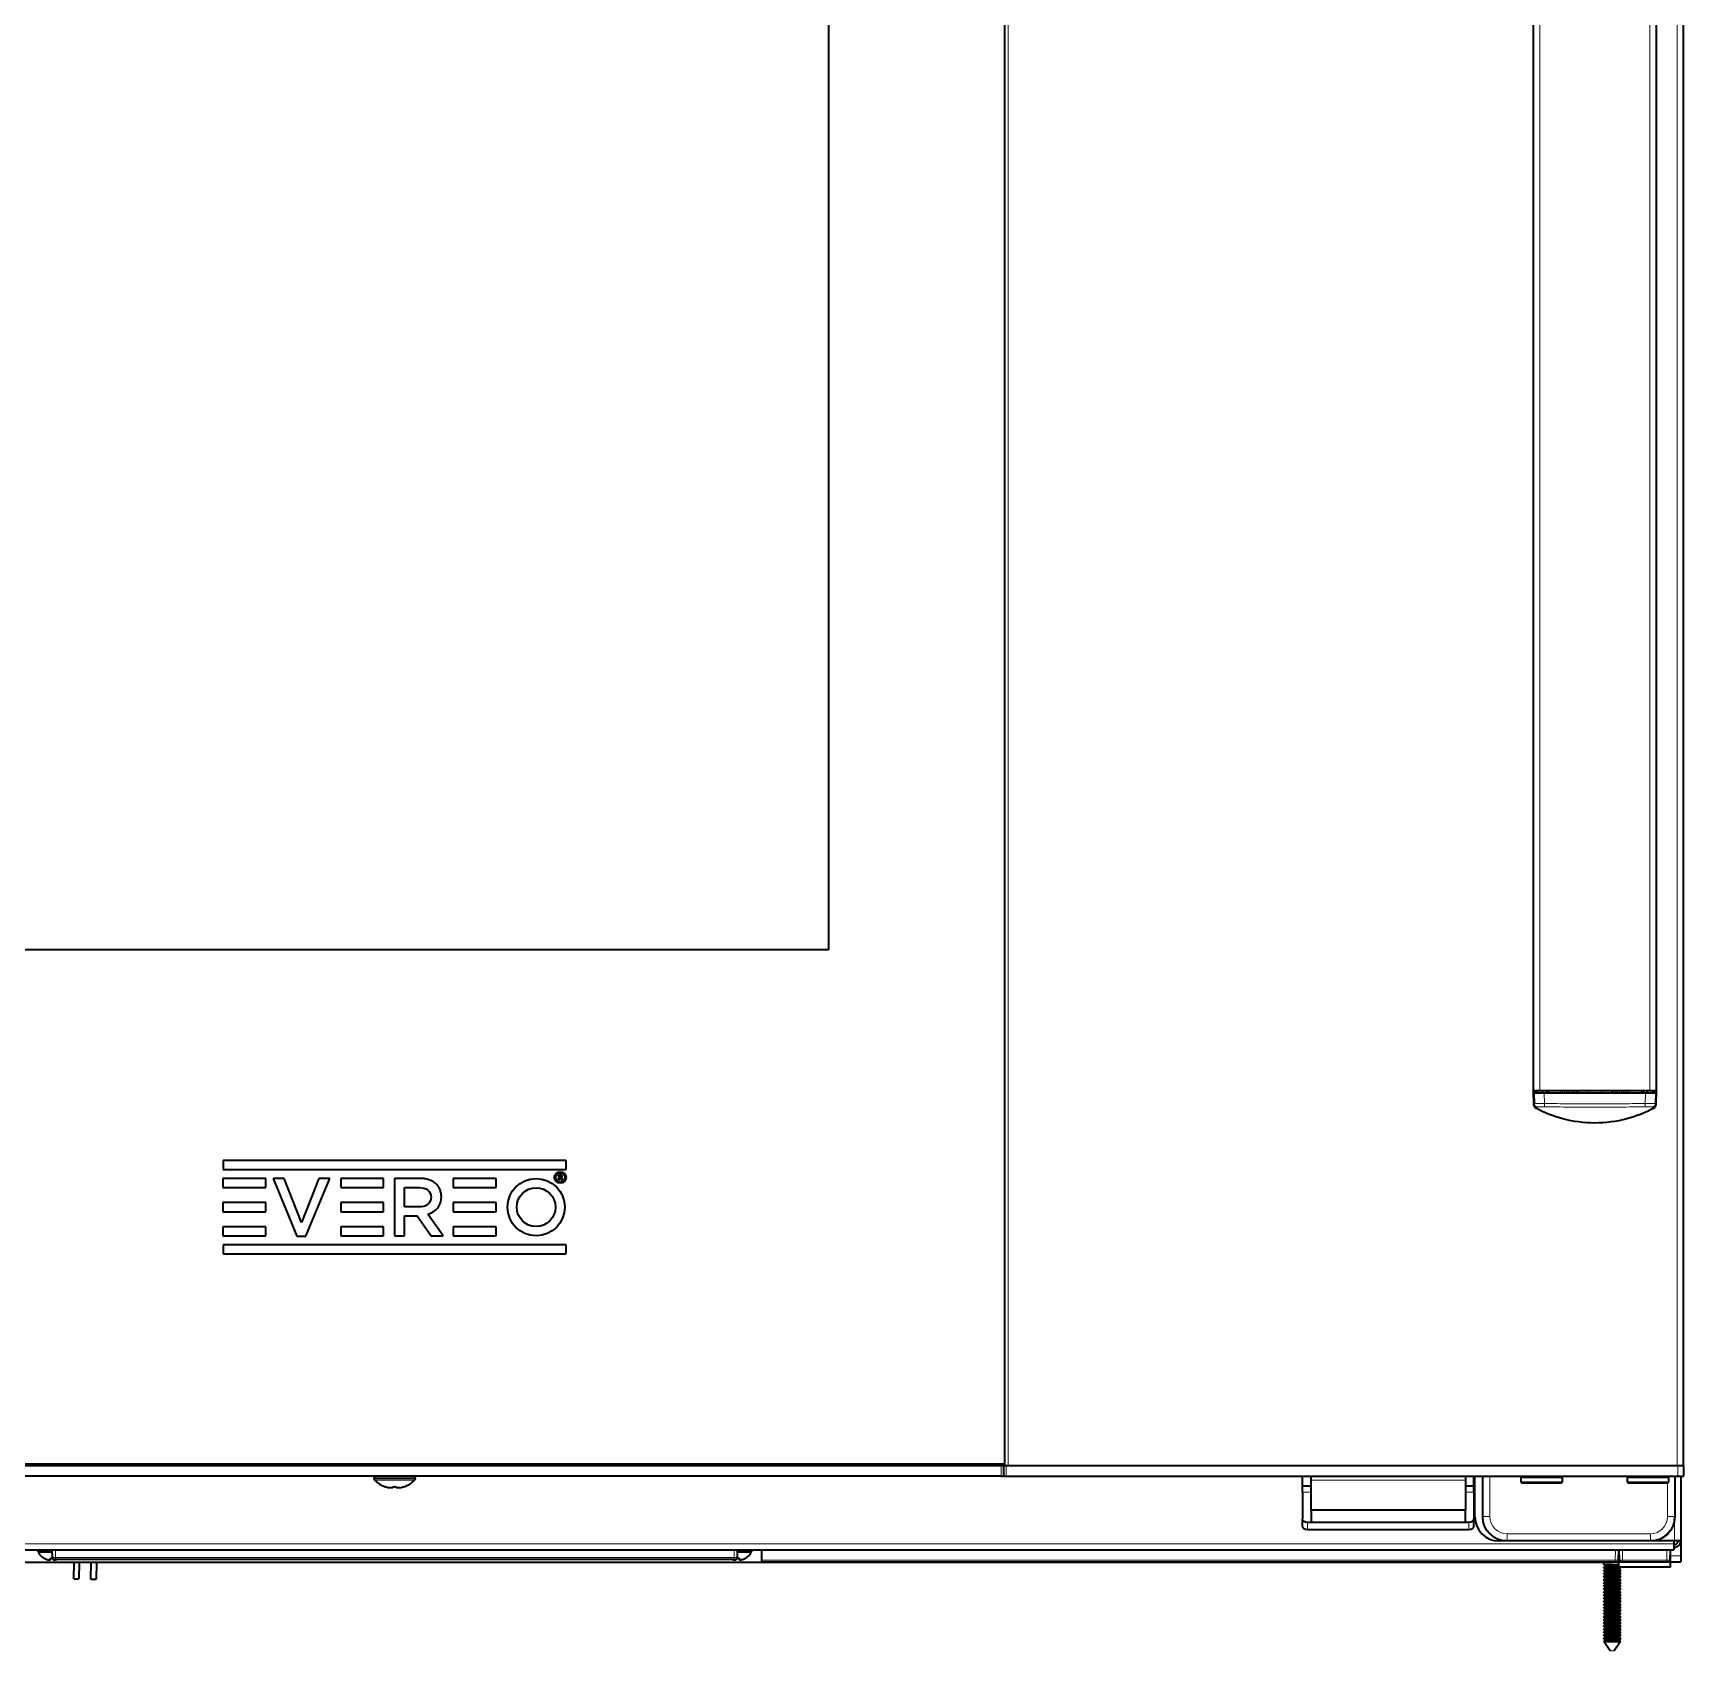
# Model space of a CAD drawing. Header units: millimetres. Extents: x -1803 to 2559, y -1143 to 2136.
# Drawn here: x 896.6 to 1378, y 14.2 to 486 of the extents above; entities that cross this region are included whole.
import ezdxf

# ---------------------------------------------------------------- set-up
doc = ezdxf.new("R2010")
doc.units = ezdxf.units.MM

msp = doc.modelspace()

# ---------------------------------------------------------------- linework, layer by layer
at = {"linetype": 'Continuous', "lineweight": 35}
for p, q in [((1180, 68.17), (1180, 828.17)), ((1377.8, 828.17), (1377.8, 68.17)), ((1128.5, 727.67), (1128.5, 218.67)), ((1334, 718.67), (1334, 177.67)), ((1370, 177.67), (1370, 718.67)), ((1128.5, 218.67), (875.5, 218.67)), ((1334, 177.67), (1336, 177.67)), ((1334.25, 173.34), (1334.1, 177.67)), ((1334.19, 177.67), (1334.2, 177.41)), ((1334.22, 176.92), (1334.22, 176.92)), ((1334.22, 176.92), (1334.32, 173.85)), ((1337.21, 176.92), (1334.22, 176.92)), ((1335.2, 177.67), (1335.2, 176.92)), ((1336, 177.67), (1368, 177.67)), ((1336.7, 177.67), (1336.7, 176.92)), ((1366.79, 176.92), (1337.21, 176.92)), ((1337.9, 177.67), (1337.9, 176.92)), ((1338, 177.67), (1338, 177.43)), ((1343.24, 177.67), (1343.24, 177.42)), ((1344.76, 177.67), (1344.76, 177.42)), ((1359.24, 177.67), (1359.24, 177.42)), ((1360.76, 177.42), (1360.76, 177.67)), ((1366, 177.43), (1366, 177.67)), ((1366.11, 177.67), (1366.1, 176.92)), ((1369.79, 176.92), (1366.79, 176.92)), ((1367.3, 177.67), (1367.3, 176.92)), ((1368, 177.67), (1370, 177.67)), ((1368.8, 177.67), (1368.8, 176.92)), ((1369.79, 176.92), (1369.68, 173.85)), ((1369.91, 177.67), (1369.76, 173.34)), ((1369.79, 176.92), (1369.79, 176.92)), ((1369.82, 177.67), (1369.81, 177.41)), ((952, 157.27), (952, 154.64)), ((1052, 157.27), (952, 157.27)), ((952, 154.64), (1052, 154.64)), ((1052, 154.64), (1052, 157.27)), ((951.95, 152.01), (951.95, 149.37)), ((964.41, 152.01), (951.95, 152.01)), ((951.95, 149.37), (964.41, 149.37)), ((964.41, 149.37), (964.41, 152.01)), ((966.58, 152.01), (973.51, 135.16)), ((969.83, 152.01), (966.58, 152.01)), ((974.88, 139.15), (969.83, 152.01)), ((979.89, 152.01), (974.88, 139.15)), ((976.14, 135.16), (983.07, 152.01)), ((983.07, 152.01), (979.89, 152.01)), ((986.29, 152.01), (986.29, 149.37)), ((998.74, 152.01), (986.29, 152.01)), ((986.29, 149.37), (998.74, 149.37)), ((998.74, 149.37), (998.74, 152.01)), ((1001.96, 152.01), (1001.96, 135.28)), ((1009.41, 152.01), (1001.96, 152.01)), ((1004.9, 143.72), (1004.9, 149.33)), ((1004.9, 149.33), (1009.17, 149.33)), ((1019.11, 152.01), (1019.11, 149.37)), ((1031.57, 152.01), (1019.11, 152.01)), ((1019.11, 149.37), (1031.57, 149.37)), ((1031.57, 149.37), (1031.57, 152.01)), ((1050.4, 152.98), (1049.8, 152.98)), ((1049.8, 152.98), (1049.8, 151.63)), ((1049.8, 151.63), (1050.04, 151.63)), ((1050.04, 152.31), (1050.04, 152.76)), ((1050.04, 152.76), (1050.38, 152.76)), ((1050.38, 152.31), (1050.04, 152.31)), ((1050.04, 151.63), (1050.04, 152.1)), ((1050.04, 152.1), (1050.33, 152.1)), ((1050.33, 152.1), (1050.66, 151.63)), ((1050.94, 151.63), (1050.58, 152.14)), ((1050.66, 151.63), (1050.94, 151.63)), ((951.95, 144.97), (951.95, 142.32)), ((964.41, 144.97), (951.95, 144.97)), ((964.41, 142.32), (964.41, 144.97)), ((986.29, 144.97), (986.29, 142.32)), ((998.74, 144.97), (986.29, 144.97)), ((998.74, 142.32), (998.74, 144.97)), ((1031.57, 144.97), (1019.11, 144.97)), ((1019.11, 144.97), (1019.11, 142.32)), ((1031.57, 142.32), (1031.57, 144.97)), ((951.95, 142.32), (964.41, 142.32)), ((986.29, 142.32), (998.74, 142.32)), ((1009.2, 143.72), (1004.9, 143.72)), ((1004.9, 135.28), (1004.9, 141.11)), ((1004.9, 141.11), (1008.58, 141.11)), ((1008.58, 141.11), (1012.69, 135.28)), ((1016.18, 135.28), (1011.66, 141.61)), ((1019.11, 142.32), (1031.57, 142.32)), ((951.95, 137.92), (951.95, 135.28)), ((964.41, 137.92), (951.95, 137.92)), ((951.95, 135.28), (964.41, 135.28)), ((964.41, 135.28), (964.41, 137.92)), ((973.51, 135.16), (976.14, 135.16)), ((986.29, 137.92), (986.29, 135.28)), ((998.74, 137.92), (986.29, 137.92)), ((986.29, 135.28), (998.74, 135.28)), ((998.74, 135.28), (998.74, 137.92)), ((1001.96, 135.28), (1004.9, 135.28)), ((1012.69, 135.28), (1016.18, 135.28)), ((1019.11, 137.92), (1019.11, 135.28)), ((1031.57, 137.92), (1019.11, 137.92)), ((1019.11, 135.28), (1031.57, 135.28)), ((1031.57, 135.28), (1031.57, 137.92)), ((952, 132.66), (952, 130.03)), ((1052, 132.66), (952, 132.66)), ((952, 130.03), (1052, 130.03)), ((1052, 130.03), (1052, 132.66)), ((1180, 68.67), (824, 68.67)), ((1178.87, 68.17), (825.13, 68.17)), ((1179.44, 68.17), (1178.87, 68.17)), ((1179.77, 68.17), (1179.44, 68.17)), ((1180.33, 68.17), (1179.77, 68.17)), ((1376.2, 68.17), (1180.33, 68.17)), ((1378, 68.17), (1376.2, 68.17)), ((1378, 65.17), (1378, 68.17)), ((1178.87, 65.17), (825.13, 65.17)), ((996, 64.38), (996, 64.67)), ((1008, 64.67), (1008, 64.38)), ((1178.87, 65.17), (1179.44, 65.17)), ((1179.77, 65.17), (1179.44, 65.17)), ((1179.77, 65.17), (1180.33, 65.17)), ((1180.33, 65.17), (1376.2, 65.17)), ((1266.75, 62.3), (1266.75, 65.17)), ((1269.25, 64.08), (1269.25, 65.17)), ((1269.25, 55.25), (1269.25, 64.08)), ((1314.25, 65.17), (1314.25, 64.08)), ((1314.25, 64.08), (1314.25, 55.25)), ((1316.75, 62.3), (1316.75, 65.17)), ((1317.05, 53.3), (1317.05, 65.17)), ((1319.3, 53.3), (1319.3, 65.17)), ((1330.5, 64.92), (1330.75, 65.17)), ((1330.5, 63.42), (1330.5, 64.92)), ((1330.5, 64.92), (1342.5, 64.92)), ((1330.75, 63.17), (1330.5, 63.42)), ((1330.5, 63.42), (1336.5, 63.42)), ((1336.5, 63.17), (1330.75, 63.17)), ((1336.5, 63.42), (1342.5, 63.42)), ((1342.25, 63.17), (1336.5, 63.17)), ((1342.25, 65.17), (1342.5, 64.92)), ((1342.5, 63.42), (1342.25, 63.17)), ((1342.5, 64.92), (1342.5, 63.42)), ((1361.5, 64.92), (1361.75, 65.17)), ((1361.5, 63.42), (1361.5, 64.92)), ((1361.5, 64.92), (1373.5, 64.92)), ((1361.75, 63.17), (1361.5, 63.42)), ((1361.5, 63.42), (1367.5, 63.42)), ((1367.5, 63.17), (1361.75, 63.17)), ((1367.5, 63.42), (1373.5, 63.42)), ((1373.25, 63.17), (1367.5, 63.17)), ((1373.25, 65.17), (1373.5, 64.92)), ((1373.5, 63.42), (1373.25, 63.17)), ((1373.5, 64.92), (1373.5, 63.42)), ((1375.3, 65.17), (1375.3, 53.3)), ((1376.2, 65.17), (1378, 65.17)), ((1377.05, 65.19), (1377.05, 46.3)), ((999.25, 62.15), (999.25, 62.13)), ((1001.5, 62.15), (1001.5, 61.83)), ((1002.5, 61.83), (1002.5, 62.15)), ((1004.75, 62.15), (1004.75, 62.13)), ((1266.75, 60.55), (1266.75, 62.3)), ((1269.25, 62.3), (1266.75, 62.3)), ((1266.75, 60.55), (1266.75, 52.76)), ((1316.75, 62.3), (1314.25, 62.3)), ((1316.75, 60.55), (1316.75, 62.3)), ((1316.75, 60.55), (1316.75, 52.76)), ((1269.25, 55.25), (1269.25, 51.71)), ((1314.25, 55.25), (1269.25, 55.25)), ((1314.25, 51.71), (1314.25, 55.25)), ((1266.75, 50.64), (1266.75, 52.76)), ((1315.25, 51.7), (1268.25, 51.7)), ((1315.25, 49.58), (1268.25, 49.58)), ((1314.25, 51.71), (1269.25, 51.71)), ((1316.75, 50.64), (1316.75, 52.76)), ((629.05, 43.7), (1375.05, 43.7)), ((902.07, 43.7), (902.11, 41.49)), ((1102, 41.49), (1102.04, 43.7)), ((1109.05, 40.69), (1109.05, 43.7)), ((1375.25, 46.3), (1324.05, 46.3)), ((1368.31, 46.3), (1326.3, 46.3)), ((1358.95, 40.69), (1359.05, 43.7)), ((1359.04, 43.4), (1359.05, 43.3)), ((1359.05, 38.7), (1359.05, 43.7)), ((1359.05, 43.7), (1359.11, 40.69)), ((1374, 40.69), (1374.05, 43.7)), ((1374.05, 38.7), (1374.05, 43.7)), ((1375.05, 46.3), (1375.05, 45.5)), ((1375.05, 45.5), (1375.05, 43.7)), ((1375.25, 45.3), (1375.05, 45.3)), ((1375.25, 44.5), (1375.05, 44.5)), ((1377.05, 46.3), (1375.25, 46.3)), ((1375.25, 44.5), (1375.25, 45.3)), ((1377.05, 46.3), (1377.05, 42)), ((1357.05, 40), (647.05, 40)), ((898.05, 43.1), (898.05, 43.3)), ((899.75, 41.26), (899.75, 41.22)), ((902.61, 41), (903.11, 41)), ((903.11, 41), (1101, 41)), ((908.45, 35.29), (908.54, 40)), ((910.04, 40), (909.95, 35.26)), ((913.45, 35.2), (913.54, 40)), ((915.04, 40), (914.95, 35.18)), ((1101, 41), (1101.5, 41)), ((1104.35, 41.22), (1104.35, 41.26)), ((1106.05, 43.3), (1106.05, 43.1)), ((1109.05, 40.2), (1109.05, 40.69)), ((1109.05, 40.2), (1357.95, 40.2)), ((1354.65, 39.41), (1354.65, 40)), ((1355.05, 39.01), (1354.65, 39.41)), ((1354.65, 39.41), (1357.05, 39.41)), ((1354.65, 38.61), (1355.05, 39.01)), ((1354.65, 38.61), (1359.45, 38.61)), ((1354.65, 38.51), (1354.65, 38.61)), ((1359.05, 39.01), (1355.05, 39.01)), ((1357.05, 40.2), (1357.05, 40)), ((1357.05, 39.41), (1359.05, 39.41)), ((1357.95, 40.2), (1358.45, 40.2)), ((1358.44, 40.2), (1359.04, 40.2)), ((1359.05, 43.3), (1359.05, 43.1)), ((1374.05, 38.7), (1359.05, 38.7)), ((1359.36, 38.7), (1359.45, 38.61)), ((1359.45, 38.61), (1359.45, 38.51)), ((1359.61, 40.2), (1360.11, 40.2)), ((1360.11, 40.2), (1373, 40.2)), ((1373, 40.2), (1373.5, 40.2)), ((1374.05, 40.2), (1377.05, 40.2)), ((1377.05, 42), (1377.05, 40.2)), ((908.45, 35.29), (909.95, 35.26)), ((913.45, 35.2), (914.95, 35.18)), ((1354.65, 38.51), (1357.05, 38.51)), ((1355.05, 38.11), (1354.65, 38.51)), ((1354.65, 37.71), (1355.05, 38.11)), ((1354.65, 37.61), (1354.65, 37.71)), ((1354.65, 37.71), (1359.45, 37.71)), ((1359.45, 37.61), (1354.65, 37.61)), ((1355.05, 37.21), (1354.65, 37.61)), ((1354.65, 36.81), (1355.05, 37.21)), ((1354.65, 36.81), (1359.45, 36.81)), ((1354.65, 36.71), (1354.65, 36.81)), ((1354.65, 36.71), (1357.05, 36.71)), ((1355.05, 36.31), (1354.65, 36.71)), ((1354.65, 35.91), (1355.05, 36.31)), ((1354.65, 35.91), (1359.45, 35.91)), ((1354.65, 35.81), (1354.65, 35.91)), ((1355.05, 35.41), (1354.65, 35.81)), ((1354.65, 35.81), (1357.05, 35.81)), ((1354.65, 35.01), (1355.05, 35.41)), ((1354.65, 35.01), (1359.45, 35.01)), ((1354.65, 34.91), (1354.65, 35.01)), ((1354.65, 34.91), (1357.05, 34.91)), ((1355.05, 34.51), (1354.65, 34.91)), ((1354.65, 34.11), (1355.05, 34.51)), ((1354.65, 34.11), (1359.45, 34.11)), ((1354.65, 34.01), (1354.65, 34.11)), ((1355.05, 33.61), (1354.65, 34.01)), ((1354.65, 34.01), (1357.05, 34.01)), ((1359.05, 38.11), (1355.05, 38.11)), ((1359.05, 37.21), (1355.05, 37.21)), ((1359.05, 36.31), (1355.05, 36.31)), ((1359.05, 35.41), (1355.05, 35.41)), ((1359.05, 34.51), (1355.05, 34.51)), ((1357.05, 38.51), (1359.45, 38.51)), ((1357.05, 36.71), (1359.45, 36.71)), ((1357.05, 35.81), (1359.45, 35.81)), ((1357.05, 34.91), (1359.45, 34.91)), ((1357.05, 34.01), (1359.45, 34.01)), ((1359.45, 38.51), (1359.05, 38.11)), ((1359.05, 38.11), (1359.45, 37.71)), ((1359.45, 37.61), (1359.05, 37.21)), ((1359.05, 37.21), (1359.45, 36.81)), ((1359.45, 36.71), (1359.05, 36.31)), ((1359.05, 36.31), (1359.45, 35.91)), ((1359.45, 35.81), (1359.05, 35.41)), ((1359.05, 35.41), (1359.45, 35.01)), ((1359.45, 34.91), (1359.05, 34.51)), ((1359.05, 34.51), (1359.45, 34.11)), ((1359.45, 34.01), (1359.05, 33.61)), ((1359.45, 37.71), (1359.45, 37.61)), ((1359.45, 36.81), (1359.45, 36.71)), ((1359.45, 35.91), (1359.45, 35.81)), ((1359.45, 35.01), (1359.45, 34.91)), ((1359.45, 34.11), (1359.45, 34.01)), ((1354.65, 33.21), (1355.05, 33.61)), ((1354.65, 33.21), (1359.45, 33.21)), ((1354.65, 33.11), (1354.65, 33.21)), ((1354.65, 33.11), (1357.05, 33.11)), ((1355.05, 32.71), (1354.65, 33.11)), ((1354.65, 32.31), (1355.05, 32.71)), ((1354.65, 32.31), (1359.45, 32.31)), ((1354.65, 32.21), (1354.65, 32.31)), ((1354.65, 32.21), (1357.05, 32.21)), ((1355.05, 31.81), (1354.65, 32.21)), ((1354.65, 31.41), (1355.05, 31.81)), ((1354.65, 31.41), (1359.45, 31.41)), ((1354.65, 31.31), (1354.65, 31.41)), ((1354.65, 31.31), (1357.05, 31.31)), ((1355.05, 30.91), (1354.65, 31.31)), ((1354.65, 30.51), (1355.05, 30.91)), ((1354.65, 30.51), (1359.45, 30.51)), ((1354.65, 30.41), (1354.65, 30.51)), ((1355.05, 30.01), (1354.65, 30.41)), ((1354.65, 30.41), (1357.05, 30.41)), ((1354.65, 29.61), (1355.05, 30.01)), ((1354.65, 29.61), (1359.45, 29.61)), ((1354.65, 29.51), (1354.65, 29.61)), ((1355.05, 29.11), (1354.65, 29.51)), ((1354.65, 29.51), (1357.05, 29.51)), ((1354.65, 28.71), (1355.05, 29.11)), ((1359.05, 33.61), (1355.05, 33.61)), ((1359.05, 32.71), (1355.05, 32.71)), ((1359.05, 31.81), (1355.05, 31.81)), ((1359.05, 30.91), (1355.05, 30.91)), ((1359.05, 30.01), (1355.05, 30.01)), ((1359.05, 29.11), (1355.05, 29.11)), ((1357.05, 33.11), (1359.45, 33.11)), ((1357.05, 32.21), (1359.45, 32.21)), ((1357.05, 31.31), (1359.45, 31.31)), ((1357.05, 30.41), (1359.45, 30.41)), ((1357.05, 29.51), (1359.45, 29.51)), ((1359.05, 33.61), (1359.45, 33.21)), ((1359.45, 33.11), (1359.05, 32.71)), ((1359.05, 32.71), (1359.45, 32.31)), ((1359.45, 32.21), (1359.05, 31.81)), ((1359.05, 31.81), (1359.45, 31.41)), ((1359.45, 31.31), (1359.05, 30.91)), ((1359.05, 30.91), (1359.45, 30.51)), ((1359.45, 30.41), (1359.05, 30.01)), ((1359.05, 30.01), (1359.45, 29.61)), ((1359.45, 29.51), (1359.05, 29.11)), ((1359.05, 29.11), (1359.45, 28.71)), ((1359.45, 33.21), (1359.45, 33.11)), ((1359.45, 32.31), (1359.45, 32.21)), ((1359.45, 31.41), (1359.45, 31.31)), ((1359.45, 30.51), (1359.45, 30.41)), ((1359.45, 29.61), (1359.45, 29.51)), ((1354.65, 28.71), (1359.45, 28.71)), ((1354.65, 28.61), (1354.65, 28.71)), ((1354.65, 28.61), (1357.05, 28.61)), ((1355.05, 28.21), (1354.65, 28.61)), ((1354.65, 27.81), (1355.05, 28.21)), ((1354.65, 27.81), (1359.45, 27.81)), ((1354.65, 27.71), (1354.65, 27.81)), ((1359.45, 27.71), (1354.65, 27.71)), ((1355.05, 27.31), (1354.65, 27.71)), ((1354.65, 26.91), (1355.05, 27.31)), ((1354.65, 26.91), (1359.45, 26.91)), ((1354.65, 26.81), (1354.65, 26.91)), ((1354.65, 26.81), (1357.05, 26.81)), ((1355.05, 26.41), (1354.65, 26.81)), ((1354.65, 26.01), (1355.05, 26.41)), ((1354.65, 26.01), (1359.45, 26.01)), ((1354.65, 25.91), (1354.65, 26.01)), ((1359.45, 25.91), (1354.65, 25.91)), ((1355.05, 25.51), (1354.65, 25.91)), ((1354.65, 25.11), (1355.05, 25.51)), ((1354.65, 25.11), (1359.45, 25.11)), ((1354.65, 25.01), (1354.65, 25.11)), ((1354.65, 25.01), (1357.05, 25.01)), ((1355.05, 24.61), (1354.65, 25.01)), ((1354.65, 24.21), (1355.05, 24.61)), ((1354.65, 24.21), (1359.45, 24.21)), ((1354.65, 24.11), (1354.65, 24.21)), ((1354.65, 24.11), (1357.05, 24.11)), ((1355.05, 23.71), (1354.65, 24.11)), ((1359.05, 28.21), (1355.05, 28.21)), ((1359.05, 27.31), (1355.05, 27.31)), ((1359.05, 26.41), (1355.05, 26.41)), ((1359.05, 25.51), (1355.05, 25.51)), ((1359.05, 24.61), (1355.05, 24.61)), ((1357.05, 28.61), (1359.45, 28.61)), ((1357.05, 26.81), (1359.45, 26.81)), ((1357.05, 25.01), (1359.45, 25.01)), ((1357.05, 24.11), (1359.45, 24.11)), ((1359.45, 28.61), (1359.05, 28.21)), ((1359.05, 28.21), (1359.45, 27.81)), ((1359.45, 27.71), (1359.05, 27.31)), ((1359.05, 27.31), (1359.45, 26.91)), ((1359.45, 26.81), (1359.05, 26.41)), ((1359.05, 26.41), (1359.45, 26.01)), ((1359.45, 25.91), (1359.05, 25.51)), ((1359.05, 25.51), (1359.45, 25.11)), ((1359.45, 25.01), (1359.05, 24.61)), ((1359.05, 24.61), (1359.45, 24.21)), ((1359.45, 24.11), (1359.05, 23.71)), ((1359.45, 28.71), (1359.45, 28.61)), ((1359.45, 27.81), (1359.45, 27.71)), ((1359.45, 26.91), (1359.45, 26.81)), ((1359.45, 26.01), (1359.45, 25.91)), ((1359.45, 25.11), (1359.45, 25.01)), ((1359.45, 24.21), (1359.45, 24.11)), ((1354.65, 23.31), (1355.05, 23.71)), ((1354.65, 23.31), (1359.45, 23.31)), ((1354.65, 23.21), (1354.65, 23.31)), ((1355.05, 22.81), (1354.65, 23.21)), ((1354.65, 23.21), (1357.05, 23.21)), ((1354.65, 22.41), (1355.05, 22.81)), ((1354.65, 22.41), (1359.45, 22.41)), ((1354.65, 22.31), (1354.65, 22.41)), ((1355.05, 21.91), (1354.65, 22.31)), ((1354.65, 22.31), (1357.05, 22.31)), ((1354.65, 21.51), (1355.05, 21.91)), ((1354.65, 21.51), (1359.45, 21.51)), ((1354.65, 21.41), (1354.65, 21.51)), ((1355.05, 21.01), (1354.65, 21.41)), ((1354.65, 21.41), (1357.05, 21.41)), ((1354.65, 20.61), (1355.05, 21.01)), ((1354.65, 20.61), (1359.45, 20.61)), ((1354.65, 20.51), (1354.65, 20.61)), ((1355.05, 20.11), (1354.65, 20.51)), ((1354.65, 20.51), (1357.05, 20.51)), ((1354.65, 19.71), (1355.05, 20.11)), ((1354.65, 19.71), (1359.45, 19.71)), ((1354.65, 19.61), (1354.65, 19.71)), ((1355.05, 19.21), (1354.65, 19.61)), ((1354.65, 19.61), (1357.05, 19.61)), ((1359.05, 23.71), (1355.05, 23.71)), ((1359.05, 22.81), (1355.05, 22.81)), ((1359.05, 21.91), (1355.05, 21.91)), ((1359.05, 21.01), (1355.05, 21.01)), ((1359.05, 20.11), (1355.05, 20.11)), ((1357.05, 23.21), (1359.45, 23.21)), ((1357.05, 22.31), (1359.45, 22.31)), ((1357.05, 21.41), (1359.45, 21.41)), ((1357.05, 20.51), (1359.45, 20.51)), ((1357.05, 19.61), (1359.45, 19.61)), ((1359.05, 23.71), (1359.45, 23.31)), ((1359.45, 23.21), (1359.05, 22.81)), ((1359.05, 22.81), (1359.45, 22.41)), ((1359.45, 22.31), (1359.05, 21.91)), ((1359.05, 21.91), (1359.45, 21.51)), ((1359.45, 21.41), (1359.05, 21.01)), ((1359.05, 21.01), (1359.45, 20.61)), ((1359.45, 20.51), (1359.05, 20.11)), ((1359.05, 20.11), (1359.45, 19.71)), ((1359.45, 19.61), (1359.05, 19.21)), ((1359.45, 23.31), (1359.45, 23.21)), ((1359.45, 22.41), (1359.45, 22.31)), ((1359.45, 21.51), (1359.45, 21.41)), ((1359.45, 20.61), (1359.45, 20.51)), ((1359.45, 19.71), (1359.45, 19.61)), ((1354.65, 18.81), (1355.05, 19.21)), ((1354.65, 18.81), (1359.45, 18.81)), ((1354.65, 18.71), (1354.65, 18.81)), ((1355.05, 18.31), (1354.65, 18.71)), ((1354.65, 18.71), (1357.05, 18.71)), ((1354.65, 17.91), (1355.05, 18.31)), ((1354.65, 17.91), (1359.45, 17.91)), ((1354.65, 17.81), (1354.65, 17.91)), ((1354.65, 17.81), (1357.05, 17.81)), ((1355.05, 17.41), (1354.65, 17.81)), ((1354.65, 17.01), (1355.05, 17.41)), ((1354.65, 17), (1354.65, 17.01)), ((1354.65, 17.01), (1357.05, 17.01)), ((1357.05, 17), (1354.65, 17)), ((1356.5, 14.23), (1354.65, 17)), ((1359.05, 19.21), (1355.05, 19.21)), ((1359.05, 18.31), (1355.05, 18.31)), ((1359.05, 17.41), (1355.05, 17.41)), ((1357.05, 18.71), (1359.45, 18.71)), ((1357.05, 17.81), (1359.45, 17.81)), ((1357.05, 17.01), (1359.45, 17.01)), ((1357.05, 17), (1359.45, 17)), ((1359.45, 17), (1357.6, 14.23)), ((1359.05, 19.21), (1359.45, 18.81)), ((1359.45, 18.71), (1359.05, 18.31)), ((1359.05, 18.31), (1359.45, 17.91)), ((1359.45, 17.81), (1359.05, 17.41)), ((1359.05, 17.41), (1359.45, 17.01)), ((1359.45, 18.81), (1359.45, 18.71)), ((1359.45, 17.91), (1359.45, 17.81)), ((1359.45, 17.01), (1359.45, 17))]:
    msp.add_line(p, q, dxfattribs=at)
at = {"linetype": 'Continuous', "lineweight": 13}
for p, q in [((1180.9, 828.17), (1180.9, 68.17)), ((1376, 828.17), (1376, 68.17)), ((1336, 177.67), (1336, 718.67)), ((1368, 718.67), (1368, 177.67)), ((1335.2, 177.41), (1334.2, 177.41)), ((1337.21, 176.92), (1337.32, 173.85)), ((1337.9, 177.43), (1338, 177.43)), ((1338.5, 177.42), (1338, 177.42)), ((1338.5, 177.67), (1338.5, 177.42)), ((1338.5, 177.42), (1342.1, 177.42)), ((1338.5, 177.42), (1338.5, 176.92)), ((1342.1, 177.42), (1342.1, 177.67)), ((1342.1, 177.42), (1342.6, 177.42)), ((1342.1, 177.42), (1342.1, 176.92)), ((1342.6, 177.42), (1342.6, 177.67)), ((1343.24, 177.42), (1342.6, 177.42)), ((1343.24, 177.42), (1343.74, 177.42)), ((1343.74, 177.42), (1343.74, 177.67)), ((1343.74, 177.42), (1344.26, 177.42)), ((1343.74, 176.92), (1343.74, 177.42)), ((1344.26, 177.67), (1344.26, 177.42)), ((1344.26, 176.92), (1344.26, 177.42)), ((1344.26, 177.42), (1344.76, 177.42)), ((1345.41, 177.42), (1344.76, 177.42)), ((1345.41, 177.67), (1345.41, 177.42)), ((1345.91, 177.42), (1345.41, 177.42)), ((1345.91, 177.67), (1345.91, 177.42)), ((1345.91, 177.42), (1346.53, 177.42)), ((1345.91, 177.42), (1345.91, 176.92)), ((1346.53, 177.42), (1347.02, 177.47)), ((1346.53, 176.92), (1346.53, 177.42)), ((1353.94, 177.42), (1350.07, 177.42)), ((1350.07, 176.92), (1350.07, 177.42)), ((1353.94, 176.92), (1353.94, 177.42)), ((1357.48, 177.42), (1356.98, 177.47)), ((1357.48, 177.42), (1358.1, 177.42)), ((1357.48, 176.92), (1357.48, 177.42)), ((1358.1, 177.42), (1358.1, 177.67)), ((1358.1, 176.92), (1358.1, 177.42)), ((1358.1, 177.42), (1358.6, 177.42)), ((1358.6, 177.42), (1358.6, 177.67)), ((1359.24, 177.42), (1358.6, 177.42)), ((1359.24, 177.42), (1359.74, 177.42)), ((1359.74, 177.67), (1359.74, 177.42)), ((1359.74, 177.42), (1359.74, 176.92)), ((1359.74, 177.42), (1360.26, 177.42)), ((1360.26, 177.67), (1360.26, 177.42)), ((1360.26, 176.92), (1360.26, 177.42)), ((1360.26, 177.42), (1360.76, 177.42)), ((1361.41, 177.42), (1360.76, 177.42)), ((1361.41, 177.67), (1361.41, 177.42)), ((1361.91, 177.42), (1361.41, 177.42)), ((1361.91, 177.67), (1361.91, 177.42)), ((1361.91, 177.42), (1365.5, 177.42)), ((1361.91, 177.42), (1361.91, 176.92)), ((1365.5, 177.42), (1365.5, 177.67)), ((1365.5, 177.42), (1365.5, 176.92)), ((1365.5, 177.42), (1366, 177.42)), ((1366.11, 177.43), (1366, 177.43)), ((1366.79, 176.92), (1366.68, 173.85)), ((1369.81, 177.41), (1368.8, 177.41)), ((1178.87, 68.17), (1178.87, 65.17)), ((1179.44, 65.17), (1179.44, 68.17)), ((1179.77, 68.17), (1179.77, 65.17)), ((1180.33, 65.17), (1180.33, 68.17)), ((1376.2, 68.17), (1376.2, 65.17)), ((1008, 64.67), (996, 64.67)), ((1008, 64.38), (996, 64.38)), ((1002, 64.02), (996.16, 64.02)), ((1007.85, 64.02), (1002, 64.02)), ((1269.25, 64.08), (1314.25, 64.08)), ((1319.41, 53.41), (1319.41, 65.17)), ((1321.41, 53.41), (1321.41, 65.17)), ((1373.2, 63.17), (1373.2, 53.41)), ((1375.2, 65.17), (1375.2, 53.41)), ((1269.25, 60.55), (1266.75, 60.55)), ((1316.75, 60.55), (1314.25, 60.55)), ((1319.41, 53.41), (1319.3, 53.3)), ((1321.41, 53.41), (1319.41, 53.41)), ((1373.2, 53.41), (1375.2, 53.41)), ((1375.2, 53.41), (1375.3, 53.3)), ((1268.25, 49.58), (1268.25, 51.7)), ((1315.25, 49.58), (1315.25, 51.7)), ((1326.41, 48.41), (1326.41, 46.41)), ((1368.2, 48.41), (1326.41, 48.41)), ((1368.2, 48.41), (1368.2, 46.41)), ((1375.25, 52.47), (1375.25, 46.3)), ((1375.05, 45.5), (650.86, 45.5)), ((903.11, 41.49), (903.07, 43.7)), ((1101.04, 43.7), (1101, 41.49)), ((1326.41, 46.41), (1326.3, 46.3)), ((1368.2, 46.41), (1326.41, 46.41)), ((1358.05, 43.7), (1357.95, 40.69)), ((1360.11, 40.69), (1360.05, 43.7)), ((1368.2, 46.41), (1368.31, 46.3)), ((1373.05, 43.7), (1373, 40.69)), ((902.07, 43.3), (898.05, 43.3)), ((902.08, 43.1), (898.05, 43.1)), ((902.08, 42.9), (898.11, 42.9)), ((903.11, 41.49), (903.11, 41)), ((1101, 41.49), (903.11, 41.49)), ((1101, 41), (1101, 41.49)), ((1106, 42.9), (1102.02, 42.9)), ((1106.05, 43.3), (1102.03, 43.3)), ((1106.05, 43.1), (1102.03, 43.1)), ((1357.95, 40.69), (1109.05, 40.69)), ((1357.95, 40.69), (1357.95, 40.2)), ((1359.04, 42), (1358.98, 42)), ((1359.05, 43.1), (1359.03, 43.1)), ((1359.05, 43.3), (1359.04, 43.3)), ((1360.11, 40.69), (1360.11, 40.2)), ((1373, 40.69), (1360.11, 40.69)), ((1373, 40.2), (1373, 40.69)), ((1377.05, 42), (1374.05, 42)), ((1357.6, 14.23), (1356.5, 14.23))]:
    msp.add_line(p, q, dxfattribs=at)
at = {"linetype": 'Continuous', "lineweight": 35}
for centre, radius in [((1043.26, 143.65), 8.36), ((1043.26, 143.65), 5.66), ((1050.32, 152.3), 1.69), ((1050.32, 152.3), 1.36)]:
    msp.add_circle(centre, radius, dxfattribs=at)
at = {"linetype": 'Continuous', "lineweight": 13}
for radius, start, end in [(5.5, 182.6038, 185.2193), (2, 187.1789, 194.4864), (2, 345.5136, 352.8211), (5.5, 354.7807, 357.3962)]:
    msp.add_arc((1352, 177.92), radius, start, end, dxfattribs=at)
at = {"linetype": 'Continuous', "lineweight": 35}
for centre, radius, start, end in [((1346.53, 177.42), 0.5, 270, 5.2193), ((1352, 177.92), 5, 182.8656, 185.2193), ((1352, 177.92), 5, 354.7807, 357.1344), ((1357.48, 177.42), 0.5, 174.7807, 270), ((996.5, 64.67), 0.5, 90, 180), ((996.5, 64.38), 0.5, 180, 226.2253), ((1002, 70.12), 8.45, 226.2253, 251.0075), ((1002, 70.12), 8.45, 288.9925, 313.7747), ((1007.5, 64.67), 0.5, 0, 90), ((1007.5, 64.38), 0.5, 313.7747, 0), ((1002, 70.12), 8.44, 250.9729, 259.3378), ((1002, 70.12), 7.99, 266.4122, 273.5878), ((1002, 70.12), 8.44, 280.6622, 289.0271), ((1324.05, 53.3), 7, 180, 270), ((898.45, 43.3), 0.4, 90, 180), ((1105.65, 43.3), 0.4, 0, 90), ((898.45, 43.1), 0.4, 180, 210.3012), ((902.25, 45.32), 4.8, 210.3012, 238.6273), ((902.61, 41.5), 0.5, 181, 270), ((1101.5, 41.5), 0.5, 270, 359), ((1101.85, 45.32), 4.8, 301.3727, 329.6988), ((1105.65, 43.1), 0.4, 329.6988, 0), ((1358.45, 40.7), 0.5, 270, 358), ((1358.65, 43.1), 0.4, 339.2702, 0), ((1359.61, 40.7), 0.5, 181, 270), ((1373.5, 40.7), 0.5, 270, 359)]:
    msp.add_arc(centre, radius, start, end, dxfattribs=at)
at = {"linetype": 'Continuous', "lineweight": 35, "extrusion": (0, 0, -1)}
for centre, major_axis, ratio, start_param, end_param in [((1334.16, 178.42), (-0.05, 1.5), 0.001942, 3.14166, 3.968691), ((1369.84, 178.42), (0.05, 1.5), 0.001942, 2.314494, 3.141525), ((1000.97, 70.12), (0, 8.32), 0.707107, 3.051363, 3.231822), ((1003.03, 70.12), (0, -8.32), 0.707107, 6.192956, 6.373415), ((1268.25, 52.76), (1.5, 0), 0.707107, 1.570796, 3.141593), ((1268.25, 50.64), (-1.5, 0), 0.707107, 4.712389, 6.283185), ((1315.25, 52.76), (1.5, 0), 0.707107, 0, 1.570796), ((1315.25, 50.64), (-1.5, 0), 0.707107, 3.141593, 4.712389)]:
    msp.add_ellipse(centre, major_axis=major_axis, ratio=ratio, start_param=start_param, end_param=end_param, dxfattribs=at)
at = {"linetype": 'Continuous', "lineweight": 13, "extrusion": (0, 0, -1)}
for centre, major_axis, ratio, start_param, end_param in [((1335.32, 173.88), (0.993, -0.114), 0.999914, 1.486583, 2.992491), ((1337.32, 173.89), (0.009, 1), 0.000322, 1.605701, 3.110202), ((1342.1, 177.42), (0, 0.5), 0.999848, 1.570796, 3.141593), ((1342.74, 177.42), (0, -0.5), 0.999848, 4.712389, 6.283185), ((1345.26, 177.42), (0, -0.5), 0.999848, 0, 1.570796), ((1345.91, 177.42), (0, -0.5), 0.999848, 0, 1.570796), ((1358.1, 177.42), (0, 0.5), 0.999848, 1.570796, 3.141593), ((1358.74, 177.42), (0, -0.5), 0.999848, 4.712389, 6.283185), ((1361.26, 177.42), (0, -0.5), 0.999848, 0, 1.570796), ((1361.91, 177.42), (0, -0.5), 0.999848, 0, 1.570796), ((1366.68, 173.89), (0.009, -1), 0.000322, 0.031391, 1.535891), ((1368.68, 173.88), (0.993, 0.114), 0.999914, 0.149102, 1.65501), ((1326.41, 53.41), (4.95, 4.95), 0.999478, 2.356803, 3.926382), ((1368.19, 53.41), (-4.95, 4.95), 0.999478, 2.356803, 3.926382), ((903.11, 41.5), (1, 0.01), 0.008724, 1.571025, 3.141517), ((1101, 41.5), (-1, 0.01), 0.008724, 3.141669, 4.712161), ((1357.95, 40.7), (-1, 0.02), 0.017434, 3.141897, 4.711475), ((1360.11, 40.7), (1, 0.01), 0.008724, 1.571025, 3.141517), ((1373, 40.7), (-1, 0.01), 0.008724, 3.141669, 4.712161)]:
    msp.add_ellipse(centre, major_axis=major_axis, ratio=ratio, start_param=start_param, end_param=end_param, dxfattribs=at)
at = {"linetype": 'Continuous', "lineweight": 35, "extrusion": (-1.97215e-31, -1.17146e-15, -1)}
msp.add_ellipse((1326.31, 53.31), major_axis=(-4.96, -4.96), ratio=0.998783, start_param=5.498396, end_param=7.067974, dxfattribs=at)
at = {"linetype": 'Continuous', "lineweight": 13, "extrusion": (0, -1.17146e-15, -1)}
for centre, major_axis in [((1326.41, 53.41), (-3.54, -3.54)), ((1368.19, 53.41), (3.54, -3.54))]:
    msp.add_ellipse(centre, major_axis=major_axis, ratio=0.998783, start_param=5.498396, end_param=7.067974, dxfattribs=at)
at = {"linetype": 'Continuous', "lineweight": 35, "extrusion": (1.97215e-31, -1.17146e-15, -1)}
msp.add_ellipse((1368.3, 53.31), major_axis=(4.96, -4.96), ratio=0.998783, start_param=5.498396, end_param=7.067974, dxfattribs=at)
at = {"linetype": 'Continuous', "lineweight": 13}
for points, knots in [([(1334.32, 173.85), (1334.31, 173.75), (1334.3, 173.65), (1334.28, 173.48), (1334.26, 173.41), (1334.25, 173.34)], [0, 0, 0, 0, 0.5, 0.5, 1, 1, 1, 1]), ([(1334.32, 173.85), (1334.32, 173.85), (1334.33, 173.85), (1334.34, 173.85), (1334.35, 173.85), (1334.36, 173.85), (1334.37, 173.85), (1334.4, 173.85), (1334.45, 173.84), (1334.52, 173.84), (1334.57, 173.84), (1334.59, 173.84), (1334.62, 173.84), (1334.64, 173.84), (1334.66, 173.84), (1334.71, 173.84), (1334.83, 173.84), (1334.94, 173.84), (1335.07, 173.84), (1335.13, 173.84), (1335.27, 173.84), (1335.42, 173.84), (1335.65, 173.84), (1335.82, 173.84), (1335.93, 173.85), (1335.95, 173.85), (1336, 173.85), (1336.02, 173.85), (1336.09, 173.85), (1336.13, 173.85), (1336.27, 173.85), (1336.45, 173.85), (1336.64, 173.85), (1336.78, 173.85), (1336.86, 173.85), (1336.93, 173.85), (1336.98, 173.85), (1337, 173.85), (1337.12, 173.85), (1337.22, 173.85), (1337.32, 173.85)], [0, 0, 0, 0, 0.0625, 0.0625, 0.09375, 0.09375, 0.125, 0.125, 0.1875, 0.25, 0.25, 0.28125, 0.28125, 0.296875, 0.296875, 0.3125, 0.375, 0.4375, 0.4375, 0.5, 0.5, 0.5625, 0.625, 0.6875, 0.6875, 0.703125, 0.703125, 0.71875, 0.71875, 0.75, 0.75, 0.8125, 0.875, 0.875, 0.90625, 0.921875, 0.921875, 0.9375, 0.9375, 1, 1, 1, 1]), ([(1366.68, 173.85), (1364.24, 173.83), (1361.79, 173.81), (1356.9, 173.79), (1354.45, 173.79), (1349.56, 173.79), (1347.11, 173.79), (1342.22, 173.81), (1339.77, 173.83), (1337.32, 173.85)], [0, 0, 0, 0, 0.25, 0.25, 0.5, 0.5, 0.75, 0.75, 1, 1, 1, 1]), ([(1350.07, 177.42), (1350.02, 177.42), (1349.97, 177.43), (1349.87, 177.43), (1349.82, 177.43), (1349.67, 177.44), (1349.57, 177.44), (1349.38, 177.44), (1349.28, 177.44), (1349.14, 177.45), (1349.07, 177.45), (1349, 177.45), (1348.95, 177.45), (1348.93, 177.45), (1348.81, 177.45), (1348.63, 177.45), (1348.38, 177.46), (1348.22, 177.46), (1348.1, 177.46), (1348.06, 177.46), (1347.99, 177.46), (1347.95, 177.46), (1347.85, 177.46), (1347.78, 177.46), (1347.65, 177.46), (1347.54, 177.47), (1347.43, 177.47), (1347.36, 177.47), (1347.33, 177.47), (1347.3, 177.47), (1347.28, 177.47), (1347.27, 177.47), (1347.22, 177.47), (1347.15, 177.47), (1347.08, 177.47), (1347.05, 177.47), (1347.03, 177.47), (1347.03, 177.47), (1347.03, 177.47), (1347.02, 177.47), (1347.02, 177.47)], [0, 0, 0, 0, 0.031301, 0.031301, 0.062602, 0.062602, 0.125204, 0.125204, 0.187806, 0.187806, 0.219107, 0.234758, 0.234758, 0.250408, 0.250408, 0.31301, 0.375612, 0.438214, 0.438214, 0.469515, 0.469515, 0.500816, 0.500816, 0.563418, 0.563418, 0.62602, 0.688622, 0.688622, 0.719923, 0.735574, 0.735574, 0.751224, 0.751224, 0.813826, 0.876429, 0.939031, 0.939031, 0.970332, 0.970332, 1, 1, 1, 1]), ([(1356.98, 177.47), (1356.98, 177.47), (1356.98, 177.47), (1356.98, 177.47), (1356.97, 177.47), (1356.96, 177.47), (1356.93, 177.47), (1356.85, 177.47), (1356.79, 177.47), (1356.74, 177.47), (1356.73, 177.47), (1356.71, 177.47), (1356.68, 177.47), (1356.64, 177.47), (1356.57, 177.47), (1356.47, 177.47), (1356.35, 177.46), (1356.23, 177.46), (1356.16, 177.46), (1356.05, 177.46), (1356.02, 177.46), (1355.94, 177.46), (1355.9, 177.46), (1355.79, 177.46), (1355.63, 177.46), (1355.37, 177.45), (1355.19, 177.45), (1355.08, 177.45), (1355.05, 177.45), (1355.01, 177.45), (1354.94, 177.45), (1354.87, 177.45), (1354.72, 177.44), (1354.63, 177.44), (1354.43, 177.44), (1354.34, 177.44), (1354.19, 177.43), (1354.14, 177.43), (1354.04, 177.43), (1353.99, 177.42), (1353.94, 177.42)], [0, 0, 0, 0, 0.028653, 0.028653, 0.059987, 0.059987, 0.122654, 0.185322, 0.247989, 0.247989, 0.263656, 0.263656, 0.279323, 0.310657, 0.310657, 0.373324, 0.435992, 0.435992, 0.49866, 0.49866, 0.529993, 0.529993, 0.561327, 0.561327, 0.623995, 0.686662, 0.74933, 0.74933, 0.764997, 0.764997, 0.780664, 0.811997, 0.811997, 0.874665, 0.874665, 0.937332, 0.937332, 0.968666, 0.968666, 1, 1, 1, 1]), ([(1366.68, 173.85), (1366.78, 173.85), (1366.88, 173.85), (1367.03, 173.85), (1367.08, 173.85), (1367.18, 173.85), (1367.22, 173.85), (1367.37, 173.85), (1367.56, 173.85), (1367.74, 173.85), (1367.88, 173.85), (1367.92, 173.85), (1367.99, 173.85), (1368.01, 173.85), (1368.05, 173.85), (1368.16, 173.84), (1368.35, 173.84), (1368.51, 173.84), (1368.66, 173.84), (1368.73, 173.84), (1368.87, 173.84), (1369, 173.84), (1369.18, 173.84), (1369.28, 173.84), (1369.34, 173.84), (1369.35, 173.84), (1369.37, 173.84), (1369.38, 173.84), (1369.41, 173.84), (1369.43, 173.84), (1369.49, 173.84), (1369.56, 173.84), (1369.6, 173.85), (1369.63, 173.85), (1369.65, 173.85), (1369.66, 173.85), (1369.66, 173.85), (1369.66, 173.85), (1369.68, 173.85), (1369.68, 173.85), (1369.68, 173.85)], [0, 0, 0, 0, 0.0625, 0.0625, 0.09375, 0.09375, 0.125, 0.125, 0.1875, 0.25, 0.25, 0.28125, 0.28125, 0.296875, 0.296875, 0.3125, 0.375, 0.4375, 0.4375, 0.5, 0.5, 0.5625, 0.625, 0.6875, 0.6875, 0.703125, 0.703125, 0.71875, 0.71875, 0.75, 0.75, 0.8125, 0.875, 0.875, 0.90625, 0.921875, 0.921875, 0.9375, 0.9375, 1, 1, 1, 1]), ([(1369.76, 173.34), (1369.74, 173.41), (1369.73, 173.48), (1369.71, 173.65), (1369.69, 173.75), (1369.68, 173.85)], [0, 0, 0, 0, 0.5, 0.5, 1, 1, 1, 1]), ([(1335.29, 172.88), (1335.25, 172.83), (1335.2, 172.79), (1335.12, 172.71), (1335.07, 172.67), (1334.98, 172.61), (1334.94, 172.58), (1334.88, 172.54), (1334.86, 172.53), (1334.83, 172.52), (1334.81, 172.51), (1334.79, 172.5), (1334.79, 172.5), (1334.78, 172.5), (1334.78, 172.5), (1334.78, 172.5), (1334.78, 172.5)], [0, 0, 0, 0, 0.25, 0.25, 0.5, 0.5, 0.75, 0.75, 0.875, 0.875, 0.9375, 0.96875, 0.984375, 0.992188, 0.992188, 1, 1, 1, 1]), ([(1335.29, 172.88), (1335.29, 172.88), (1335.3, 172.88), (1335.31, 172.89), (1335.31, 172.89), (1335.32, 172.89), (1335.33, 172.89), (1335.36, 172.89), (1335.4, 172.89), (1335.47, 172.89), (1335.48, 172.89), (1335.51, 172.89), (1335.53, 172.89), (1335.57, 172.89), (1335.61, 172.89), (1335.72, 172.89), (1335.8, 172.89), (1335.99, 172.89), (1336.09, 172.89), (1336.25, 172.89), (1336.31, 172.89), (1336.4, 172.89), (1336.42, 172.89), (1336.48, 172.89), (1336.51, 172.89), (1336.67, 172.89), (1336.79, 172.89), (1336.95, 172.89), (1336.98, 172.89), (1337.05, 172.89), (1337.08, 172.89), (1337.18, 172.89), (1337.25, 172.89), (1337.31, 172.89)], [0, 0, 0, 0, 0.0625, 0.0625, 0.09375, 0.09375, 0.125, 0.125, 0.25, 0.25, 0.28125, 0.28125, 0.3125, 0.3125, 0.375, 0.375, 0.5, 0.5, 0.625, 0.625, 0.6875, 0.6875, 0.71875, 0.71875, 0.75, 0.75, 0.875, 0.875, 0.90625, 0.90625, 0.9375, 0.9375, 1, 1, 1, 1]), ([(1366.69, 172.89), (1364.25, 172.87), (1361.8, 172.85), (1356.9, 172.83), (1354.45, 172.83), (1349.55, 172.83), (1347.11, 172.83), (1342.21, 172.85), (1339.76, 172.87), (1337.31, 172.89)], [0, 0, 0, 0, 0.25, 0.25, 0.5, 0.5, 0.75, 0.75, 1, 1, 1, 1]), ([(1366.69, 172.89), (1366.76, 172.89), (1366.83, 172.89), (1366.92, 172.89), (1366.96, 172.89), (1367.02, 172.89), (1367.06, 172.89), (1367.22, 172.89), (1367.34, 172.89), (1367.49, 172.89), (1367.52, 172.89), (1367.58, 172.89), (1367.61, 172.89), (1367.7, 172.89), (1367.75, 172.89), (1367.92, 172.89), (1368.02, 172.89), (1368.21, 172.89), (1368.29, 172.89), (1368.4, 172.89), (1368.43, 172.89), (1368.48, 172.89), (1368.5, 172.89), (1368.52, 172.89), (1368.54, 172.89), (1368.6, 172.89), (1368.64, 172.89), (1368.68, 172.89), (1368.68, 172.89), (1368.69, 172.89), (1368.7, 172.89), (1368.71, 172.88), (1368.71, 172.88), (1368.71, 172.88)], [0, 0, 0, 0, 0.0625, 0.0625, 0.09375, 0.09375, 0.125, 0.125, 0.25, 0.25, 0.28125, 0.28125, 0.3125, 0.3125, 0.375, 0.375, 0.5, 0.5, 0.625, 0.625, 0.6875, 0.6875, 0.71875, 0.71875, 0.75, 0.75, 0.875, 0.875, 0.90625, 0.90625, 0.9375, 0.9375, 1, 1, 1, 1]), ([(1369.23, 172.5), (1369.23, 172.5), (1369.23, 172.5), (1369.22, 172.5), (1369.22, 172.5), (1369.21, 172.5), (1369.19, 172.51), (1369.16, 172.53), (1369.13, 172.54), (1369.07, 172.58), (1369.02, 172.61), (1368.94, 172.67), (1368.89, 172.71), (1368.8, 172.79), (1368.76, 172.83), (1368.71, 172.88)], [0, 0, 0, 0, 0.007812, 0.007812, 0.015625, 0.03125, 0.0625, 0.125, 0.25, 0.25, 0.5, 0.5, 0.75, 0.75, 1, 1, 1, 1])]:
    msp.add_open_spline(points, degree=3, knots=knots, dxfattribs=at)
at = {"linetype": 'Continuous', "lineweight": 35}
for points, knots in [([(1334.25, 173.34), (1334.25, 173.3), (1334.26, 173.21), (1334.28, 173.13), (1334.3, 173.07), (1334.31, 173.04), (1334.32, 173), (1334.33, 172.98), (1334.36, 172.92), (1334.4, 172.85), (1334.45, 172.78), (1334.49, 172.73), (1334.51, 172.71), (1334.54, 172.68), (1334.55, 172.66), (1334.6, 172.62), (1334.67, 172.56), (1334.74, 172.52), (1334.78, 172.5)], [0, 0, 0, 0, 0.125, 0.25, 0.25, 0.3125, 0.3125, 0.375, 0.375, 0.5, 0.625, 0.625, 0.6875, 0.6875, 0.75, 0.75, 0.875, 1, 1, 1, 1]), ([(1338, 177.43), (1338, 177.39), (1338.01, 177.36), (1338.01, 177.31), (1338.02, 177.3), (1338.03, 177.27), (1338.03, 177.27), (1338.03, 177.25), (1338.04, 177.24), (1338.05, 177.2), (1338.07, 177.18), (1338.09, 177.14), (1338.09, 177.13), (1338.1, 177.12), (1338.11, 177.11), (1338.13, 177.09), (1338.14, 177.08), (1338.17, 177.05), (1338.2, 177.03), (1338.24, 177), (1338.25, 176.99), (1338.28, 176.97), (1338.31, 176.96), (1338.34, 176.95), (1338.37, 176.94), (1338.39, 176.94), (1338.44, 176.93), (1338.47, 176.92), (1338.5, 176.92)], [0, 0, 0, 0, 0.125, 0.125, 0.1875, 0.1875, 0.21875, 0.21875, 0.25, 0.25, 0.375, 0.375, 0.40625, 0.40625, 0.4375, 0.4375, 0.5, 0.5, 0.625, 0.625, 0.6875, 0.6875, 0.75, 0.8125, 0.8125, 0.875, 0.875, 1, 1, 1, 1]), ([(1365.5, 176.92), (1365.54, 176.92), (1365.57, 176.93), (1365.62, 176.94), (1365.63, 176.94), (1365.67, 176.95), (1365.68, 176.96), (1365.73, 176.97), (1365.76, 176.99), (1365.8, 177.02), (1365.81, 177.03), (1365.83, 177.05), (1365.86, 177.07), (1365.88, 177.09), (1365.9, 177.12), (1365.91, 177.13), (1365.94, 177.18), (1365.95, 177.2), (1365.97, 177.25), (1365.98, 177.27), (1365.99, 177.3), (1365.99, 177.31), (1366, 177.36), (1366, 177.39), (1366, 177.43)], [0, 0, 0, 0, 0.125, 0.125, 0.1875, 0.1875, 0.25, 0.25, 0.375, 0.375, 0.4375, 0.4375, 0.5, 0.5625, 0.5625, 0.625, 0.625, 0.75, 0.75, 0.8125, 0.8125, 0.875, 0.875, 1, 1, 1, 1]), ([(1369.23, 172.5), (1369.27, 172.52), (1369.34, 172.56), (1369.41, 172.62), (1369.46, 172.66), (1369.47, 172.68), (1369.5, 172.71), (1369.52, 172.73), (1369.56, 172.78), (1369.58, 172.81), (1369.62, 172.87), (1369.63, 172.89), (1369.65, 172.92), (1369.66, 172.94), (1369.68, 173), (1369.72, 173.08), (1369.74, 173.17), (1369.75, 173.23), (1369.75, 173.26), (1369.75, 173.3), (1369.76, 173.32), (1369.76, 173.34)], [0, 0, 0, 0, 0.125, 0.25, 0.25, 0.3125, 0.3125, 0.375, 0.375, 0.5, 0.5, 0.5625, 0.5625, 0.625, 0.625, 0.75, 0.875, 0.875, 0.9375, 0.9375, 1, 1, 1, 1]), ([(1369.23, 172.5), (1366.72, 171.15), (1361.12, 168.95), (1352, 167.77), (1342.89, 168.95), (1337.28, 171.15), (1334.78, 172.5)], [0, 0, 0, 0, 0.237674, 0.5, 0.762326, 1, 1, 1, 1]), ([(1009.17, 149.33), (1010.06, 149.33), (1011.9, 149.08), (1012.64, 147.3), (1012.64, 146.54), (1012.64, 146.53)], [0, 0, 0, 0, 0.537703, 0.995573, 1, 1, 1, 1]), ([(1014.24, 150.34), (1013.93, 150.64), (1013.22, 151.16), (1012.21, 151.59), (1011.36, 151.82), (1010.72, 151.93), (1010.07, 152), (1009.63, 152.01), (1009.41, 152.01)], [0, 0, 0, 0, 0.25, 0.5, 0.625, 0.75, 0.875, 1, 1, 1, 1]), ([(1050.38, 152.76), (1050.4, 152.76), (1050.43, 152.76), (1050.48, 152.74), (1050.52, 152.72), (1050.56, 152.7), (1050.6, 152.66), (1050.63, 152.63), (1050.65, 152.59), (1050.66, 152.56), (1050.66, 152.55), (1050.66, 152.54), (1050.66, 152.54)], [0, 0, 0, 0, 0.125, 0.25, 0.375, 0.5, 0.625, 0.75, 0.875, 0.9375, 0.96875, 1, 1, 1, 1]), ([(1050.66, 152.54), (1050.66, 152.53), (1050.66, 152.51), (1050.65, 152.48), (1050.63, 152.44), (1050.6, 152.41), (1050.56, 152.37), (1050.52, 152.35), (1050.48, 152.33), (1050.43, 152.31), (1050.4, 152.31), (1050.38, 152.31)], [0, 0, 0, 0, 0.0625, 0.125, 0.25, 0.375, 0.5, 0.625, 0.75, 0.875, 1, 1, 1, 1]), ([(1050.58, 152.14), (1050.6, 152.15), (1050.65, 152.16), (1050.71, 152.2), (1050.76, 152.24), (1050.8, 152.3), (1050.84, 152.35), (1050.87, 152.41), (1050.89, 152.47), (1050.9, 152.51), (1050.9, 152.54), (1050.9, 152.55)], [0, 0, 0, 0, 0.125, 0.25, 0.375, 0.5, 0.625, 0.75, 0.875, 0.9375, 1, 1, 1, 1]), ([(1012.64, 146.53), (1012.64, 146.53), (1012.64, 145.77), (1011.86, 144.05), (1010.07, 143.72), (1009.2, 143.72)], [0, 0, 0, 0, 0.004109, 0.462623, 1, 1, 1, 1]), ([(1011.66, 141.61), (1012.73, 141.92), (1014.91, 143.09), (1015.63, 145.53), (1015.63, 146.7), (1015.63, 146.71)], [0, 0, 0, 0, 0.487667, 0.996693, 1, 1, 1, 1]), ([(902.18, 41.23), (902.14, 41.23), (901.93, 41.22), (901.72, 41.24), (901.55, 41.26)], [0, 0, 0, 0, 0.201796, 1, 1, 1, 1]), ([(901.55, 41.26), (901.55, 41.13), (901.55, 41.03), (901.55, 40.89), (901.55, 40.85), (901.55, 40.77), (901.55, 40.74), (901.55, 40.71)], [0, 0, 0, 0, 0.5, 0.5, 0.75, 0.75, 1, 1, 1, 1]), ([(902.55, 40.71), (902.55, 40.72), (902.55, 40.75), (902.55, 40.8), (902.55, 40.86), (902.55, 40.92), (902.55, 40.96), (902.55, 40.98)], [0, 0, 0, 0, 0.201253, 0.402506, 0.603758, 0.805011, 1, 1, 1, 1]), ([(903.77, 40.95), (903.76, 40.95), (903.74, 40.94), (903.62, 40.89), (903.51, 40.85), (903.28, 40.77), (903.17, 40.74), (903.05, 40.71)], [0, 0, 0, 0, 0.069686, 0.069686, 0.534843, 0.534843, 1, 1, 1, 1]), ([(1101.05, 40.71), (1101, 40.72), (1100.89, 40.75), (1100.73, 40.8), (1100.57, 40.86), (1100.41, 40.92), (1100.31, 40.97), (1100.25, 40.99), (1100.24, 41)], [0, 0, 0, 0, 0.194312, 0.388623, 0.582935, 0.777246, 0.971558, 1, 1, 1, 1]), ([(1101.55, 40.96), (1101.55, 40.95), (1101.55, 40.94), (1101.55, 40.89), (1101.55, 40.85), (1101.55, 40.77), (1101.55, 40.74), (1101.55, 40.71)], [0, 0, 0, 0, 0.098363, 0.098363, 0.549182, 0.549182, 1, 1, 1, 1]), ([(1102.55, 41.26), (1102.39, 41.24), (1102.18, 41.22), (1101.97, 41.23), (1101.93, 41.23)], [0, 0, 0, 0, 0.798204, 1, 1, 1, 1]), ([(1104.35, 41.26), (1104.15, 41.13), (1103.94, 41.03), (1103.62, 40.89), (1103.51, 40.85), (1103.28, 40.77), (1103.17, 40.74), (1103.05, 40.71)], [0, 0, 0, 0, 0.5, 0.5, 0.75, 0.75, 1, 1, 1, 1])]:
    msp.add_open_spline(points, degree=3, knots=knots, dxfattribs=at)
for points in [[(1015.63, 146.71), (1015.63, 147.04), (1015.57, 147.7), (1015.3, 148.66), (1014.87, 149.57), (1014.47, 150.1), (1014.24, 150.34)], [(1050.79, 152.84), (1050.69, 152.94), (1050.54, 152.98), (1050.4, 152.98)], [(1050.9, 152.55), (1050.9, 152.56), (1050.9, 152.59), (1050.89, 152.63), (1050.89, 152.67), (1050.87, 152.71), (1050.86, 152.74), (1050.84, 152.78), (1050.82, 152.81), (1050.8, 152.83), (1050.79, 152.84)], [(1375.25, 45.3), (1375.38, 45.3), (1375.65, 45.36), (1375.98, 45.58), (1376.2, 45.91), (1376.25, 46.17), (1376.25, 46.3)], [(1375.25, 44.5), (1375.33, 44.5), (1375.49, 44.51), (1375.72, 44.56), (1375.94, 44.64), (1376.16, 44.74), (1376.35, 44.87), (1376.53, 45.03), (1376.69, 45.2), (1376.82, 45.4), (1376.92, 45.61), (1377, 45.84), (1377.04, 46.07), (1377.05, 46.22), (1377.05, 46.3)], [(901.05, 40.71), (901, 40.72), (900.89, 40.75), (900.73, 40.8), (900.57, 40.86), (900.41, 40.92), (900.26, 40.99), (900.11, 41.06), (899.94, 41.15), (899.82, 41.22), (899.75, 41.26)], [(901.55, 40.71), (901.53, 40.7), (901.48, 40.7), (901.4, 40.69), (901.33, 40.69), (901.26, 40.69), (901.19, 40.69), (901.12, 40.7), (901.08, 40.7), (901.05, 40.71)], [(903.05, 40.71), (903.03, 40.7), (902.98, 40.7), (902.91, 40.69), (902.84, 40.69), (902.77, 40.69), (902.7, 40.69), (902.62, 40.7), (902.58, 40.7), (902.55, 40.71)], [(1101.55, 40.71), (1101.53, 40.7), (1101.48, 40.7), (1101.4, 40.69), (1101.33, 40.69), (1101.26, 40.69), (1101.19, 40.69), (1101.12, 40.7), (1101.08, 40.7), (1101.05, 40.71)], [(1102.55, 40.71), (1102.55, 40.72), (1102.55, 40.75), (1102.55, 40.8), (1102.55, 40.86), (1102.55, 40.92), (1102.55, 40.99), (1102.55, 41.06), (1102.55, 41.15), (1102.55, 41.22), (1102.55, 41.26)], [(1103.05, 40.71), (1103.03, 40.7), (1102.98, 40.7), (1102.91, 40.69), (1102.84, 40.69), (1102.77, 40.69), (1102.7, 40.69), (1102.62, 40.7), (1102.58, 40.7), (1102.55, 40.71)]]:
    msp.add_open_spline(points, degree=3, dxfattribs=at)

doc.saveas('drawing.dxf')
